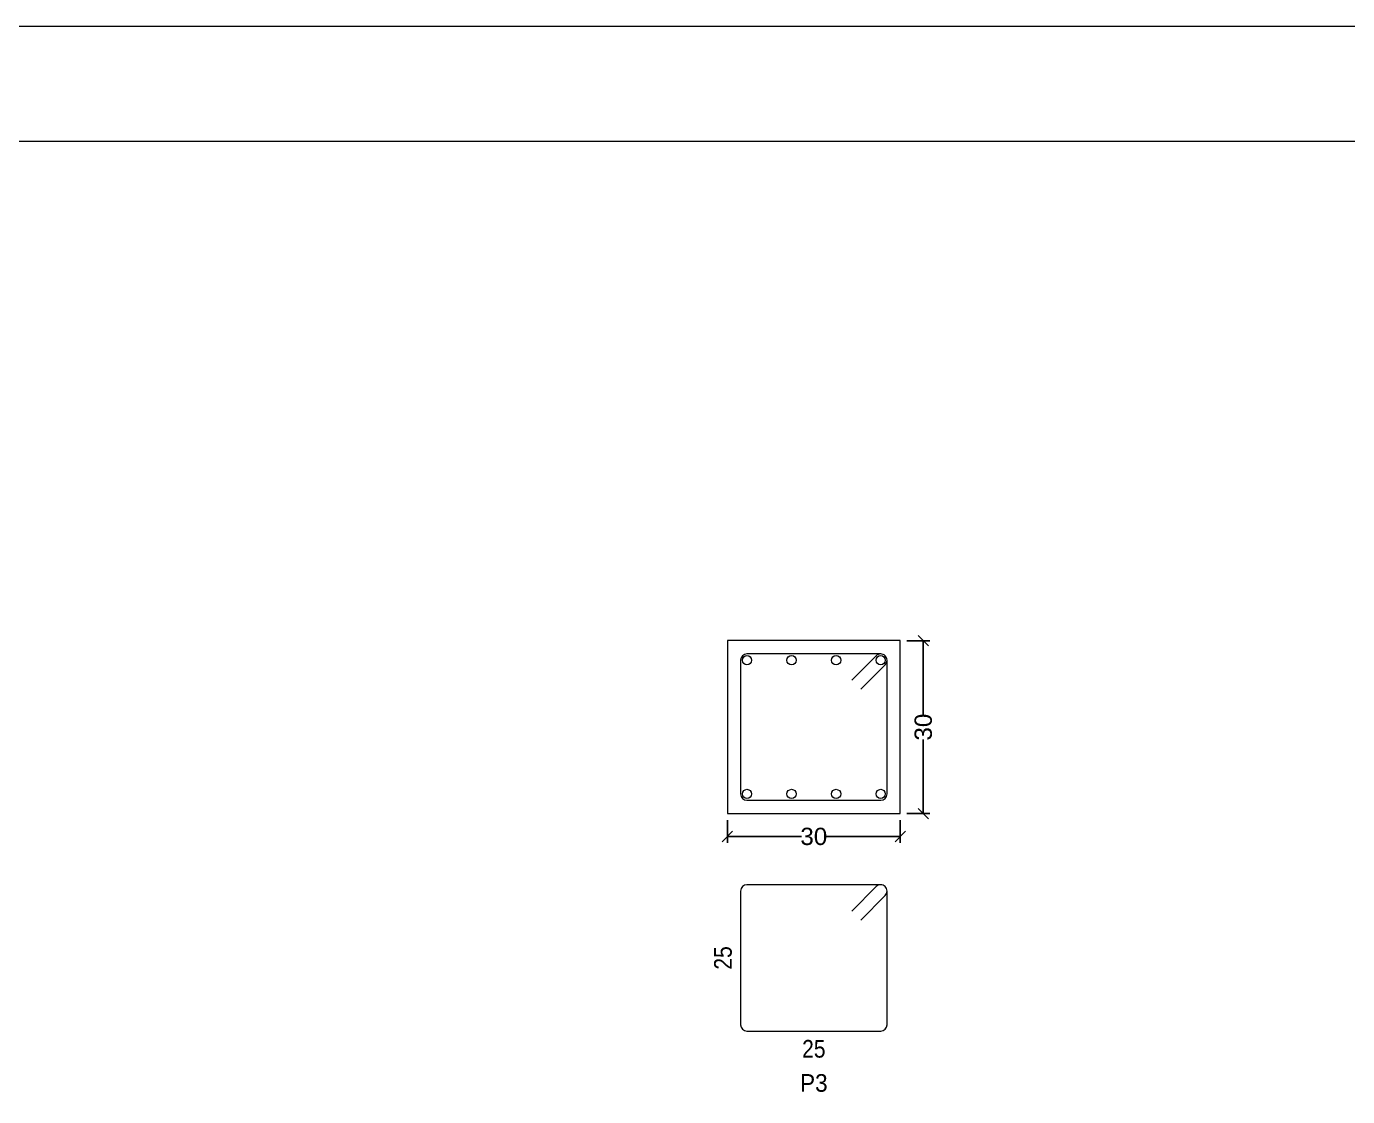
# Model space of a CAD drawing. Header units: millimetres. Extents: x 2 to 158, y -69 to 77.
# Drawn here: x 13.94 to 25.4, y -36.69 to -27.4 of the extents above; entities that cross this region are included whole.
import ezdxf
from ezdxf.enums import TextEntityAlignment as Align

# ---------------------------------------------------------------- set-up
doc = ezdxf.new("R2010")
doc.units = ezdxf.units.MM
for name, color, linetype, lineweight in [('ARM_LONGITUDINAL_Ø16', 212, 'Continuous', 9), ('ARM_TRANSVERSAL_Ø6', 151, 'Continuous', 9), ('RECUAD_LIMITES', 2, 'Continuous', 0), ('RECUAD_MARCO', 1, 'Continuous', 20), ('SEC_CONT_VIG_HORMIGON_SECCION', 2, 'Continuous', 9), ('SEC_COTAS_SEC_DIM_VIGA', 122, 'Continuous', 0), ('SEC_COTAS_TEXTOS_DESPIECE_ESTRIBADO', 122, 'Continuous', 0), ('SEC_REF_TXT_POSICIONES_ARM_ESTRIBOS', 1, 'Continuous', 9)]:
    doc.layers.add(name, color=color, linetype=linetype, lineweight=lineweight)
doc.styles.add('CYPETXT_0.225_romans', font='arial.ttf', dxfattribs={"height": 0.15})
doc.styles.add('CYPETXT_romans', font='arial.ttf', dxfattribs={"height": 0.2})
doc.dimstyles.new('cype_oblique', dxfattribs={"dimtxt": 0.18, "dimasz": 0.18, "dimexe": 0.05625, "dimexo": 0.05625, "dimgap": 0, "dimtad": 0, "dimdec": 4, "dimzin": 0, "dimdsep": 46, "dimtxsty": 'CYPETXT_0.225_romans', "dimblk": 'OBLIQUE', "dimtsz": 0.045, "dimcen": 0.09, "dimadec": 0, "dimazin": 0, "dimtfac": 1, "dimtdec": 4, "dimtofl": 0, "dimtmove": 2, "dimatfit": 3, "dimfxl": 1, "dimtolj": 1, "dimtzin": 0, "dimarcsym": 0})

# ---------------------------------------------------------------- blocks, each defined once
blk = doc.blocks.new('*D252')
at = {"layer": 'Defpoints', "color": 0, "transparency": 16777216}
for p in [(20.022, -34.235), (21.522, -34.235), (21.522, -34.434)]:
    blk.add_point(p, dxfattribs=at)
at = {"layer": 'SEC_COTAS_SEC_DIM_VIGA', "color": 0, "lineweight": -2, "transparency": 16777216}
for p, q in [((20.022, -34.291), (20.022, -34.49)), ((21.522, -34.291), (21.522, -34.49)), ((19.977, -34.479), (20.067, -34.389)), ((20.022, -34.434), (20.665, -34.434)), ((21.522, -34.434), (20.879, -34.434)), ((21.477, -34.479), (21.567, -34.389))]:
    blk.add_line(p, q, dxfattribs=at)
at = {"layer": 'SEC_COTAS_SEC_DIM_VIGA', "color": 0, "transparency": 16777216, "insert": (20.772, -34.434), "char_height": 0.15, "attachment_point": 5, "style": 'CYPETXT_0.225_romans'}
blk.add_mtext('\\A1;30', dxfattribs=at)
blk = doc.blocks.new('_OBLIQUE')
at = {"color": 0, "linetype": 'ByBlock', "lineweight": -2}
blk.add_line((-0.5, -0.5), (0.5, 0.5), dxfattribs=at)
blk = doc.blocks.new('*D253')
at = {"layer": 'Defpoints', "color": 0, "transparency": 16777216}
for p in [(21.522, -32.735), (21.722, -32.735), (21.522, -34.235)]:
    blk.add_point(p, dxfattribs=at)
at = {"layer": 'SEC_COTAS_SEC_DIM_VIGA', "color": 0, "lineweight": -2, "transparency": 16777216}
for p, q in [((21.578, -32.735), (21.778, -32.735)), ((21.767, -32.78), (21.677, -32.69)), ((21.722, -32.735), (21.722, -33.377)), ((21.722, -34.235), (21.722, -33.592)), ((21.578, -34.235), (21.778, -34.235)), ((21.767, -34.28), (21.677, -34.19))]:
    blk.add_line(p, q, dxfattribs=at)
at = {"layer": 'SEC_COTAS_SEC_DIM_VIGA', "color": 0, "transparency": 16777216, "insert": (21.722, -33.485), "char_height": 0.15, "attachment_point": 5, "rotation": 90, "style": 'CYPETXT_0.225_romans'}
blk.add_mtext('\\A1;30', dxfattribs=at)

msp = doc.modelspace()

# ---------------------------------------------------------------- linework, layer by layer
at = {"layer": 'ARM_LONGITUDINAL_Ø16'}
for centre in [(20.19221, -32.9045), (20.57888, -32.9045), (20.96555, -32.9045), (21.35221, -32.9045), (20.19221, -34.0645), (20.57888, -34.0645), (20.96555, -34.0645), (21.35221, -34.0645)]:
    msp.add_circle(centre, 0.04, dxfattribs=at)
at = {"layer": 'ARM_TRANSVERSAL_Ø6'}
for points in [[(21.17897, -33.15552), (21.3911, -32.94339), (21.39794, -32.93506), (21.40303, -32.92555), (21.40616, -32.91523), (21.40721, -32.9045), (21.40616, -32.89377), (21.40303, -32.88345), (21.39794, -32.87394), (21.3911, -32.86561), (21.38277, -32.85877), (21.37326, -32.85369), (21.36294, -32.85056), (21.35221, -32.8495), (20.19221, -32.8495), (20.17117, -32.85369), (20.15332, -32.86561), (20.1414, -32.88345), (20.13721, -32.9045), (20.13721, -34.0645), (20.1414, -34.08555), (20.15332, -34.10339), (20.17117, -34.11531), (20.19221, -34.1195), (21.35221, -34.1195), (21.37326, -34.11531), (21.3911, -34.10339), (21.40303, -34.08555), (21.40721, -34.0645), (21.40721, -32.9045), (21.40616, -32.89377), (21.40303, -32.88345), (21.39794, -32.87394), (21.3911, -32.86561), (21.38277, -32.85877), (21.37326, -32.85369), (21.36294, -32.85056), (21.35221, -32.8495), (21.34148, -32.85056), (21.33117, -32.85369), (21.32166, -32.85877), (21.31332, -32.86561), (21.10119, -33.07774)], [(21.17897, -35.15852), (21.3911, -34.94639), (21.39794, -34.93806), (21.40303, -34.92855), (21.40616, -34.91823), (21.40721, -34.9075), (21.40616, -34.89677), (21.40303, -34.88645), (21.39794, -34.87694), (21.3911, -34.86861), (21.38277, -34.86177), (21.37326, -34.85669), (21.36294, -34.85356), (21.35221, -34.8525), (20.19221, -34.8525), (20.17117, -34.85669), (20.15332, -34.86861), (20.1414, -34.88645), (20.13721, -34.9075), (20.13721, -36.0675), (20.1414, -36.08855), (20.15332, -36.10639), (20.17117, -36.11831), (20.19221, -36.1225), (21.35221, -36.1225), (21.37326, -36.11831), (21.3911, -36.10639), (21.40303, -36.08855), (21.40721, -36.0675), (21.40721, -34.9075), (21.40616, -34.89677), (21.40303, -34.88645), (21.39794, -34.87694), (21.3911, -34.86861), (21.38277, -34.86177), (21.37326, -34.85669), (21.36294, -34.85356), (21.35221, -34.8525), (21.34148, -34.85356), (21.33117, -34.85669), (21.32166, -34.86177), (21.31332, -34.86861), (21.10119, -35.08074)]]:
    msp.add_lwpolyline(points, dxfattribs=at)
at = {"layer": 'RECUAD_LIMITES'}
msp.add_lwpolyline([(2.40691, -69.40496), (61.80691, -69.40496), (61.80691, -27.40496), (2.40691, -27.40496), (2.40691, -69.40496)], close=True, dxfattribs=at)
at = {"layer": 'RECUAD_MARCO'}
msp.add_lwpolyline([(4.90691, -68.40496), (60.80691, -68.40496), (60.80691, -28.40496), (4.90691, -28.40496), (4.90691, -68.40496)], close=True, dxfattribs=at)
at = {"layer": 'SEC_CONT_VIG_HORMIGON_SECCION'}
msp.add_lwpolyline([(21.52221, -32.7345), (20.02221, -32.7345), (20.02221, -34.2345), (21.52221, -34.2345), (21.52221, -32.7345)], close=True, dxfattribs=at)

# ---------------------------------------------------------------- texts
at = {"layer": 'SEC_COTAS_TEXTOS_DESPIECE_ESTRIBADO', "style": 'CYPETXT_romans', "width": 0.853312}
msp.add_text('25', height=0.153333, rotation=90, dxfattribs=at).set_placement((20.06055, -35.4875), align=Align.CENTER)
msp.add_text('25', height=0.153333, dxfattribs=at).set_placement((20.77221, -36.19917), align=Align.TOP_CENTER)
at = {"layer": 'SEC_REF_TXT_POSICIONES_ARM_ESTRIBOS', "style": 'CYPETXT_romans', "width": 0.914795}
msp.add_text('P3', height=0.153333, dxfattribs=at).set_placement((20.77221, -36.5725), align=Align.MIDDLE_CENTER)

# ---------------------------------------------------------------- dimensions: what is measured, and where the dimension line sits
at = {"layer": 'SEC_COTAS_SEC_DIM_VIGA'}
for p1, p2, picture, middle in [((21.52221, -34.2345), (21.52221, -32.7345), '*D253', (21.72171, -33.4845)), ((20.02221, -34.2345), (21.52221, -34.2345), '*D252', (20.77221, -34.434))]:
    dim = msp.add_aligned_dim(p1=p1, p2=p2, distance=-0.1995, text='30', dimstyle='cype_oblique', dxfattribs=at)
    dim.commit()
    dim.dimension.update_dxf_attribs({"geometry": picture, "text_midpoint": middle})

doc.saveas('drawing.dxf')
